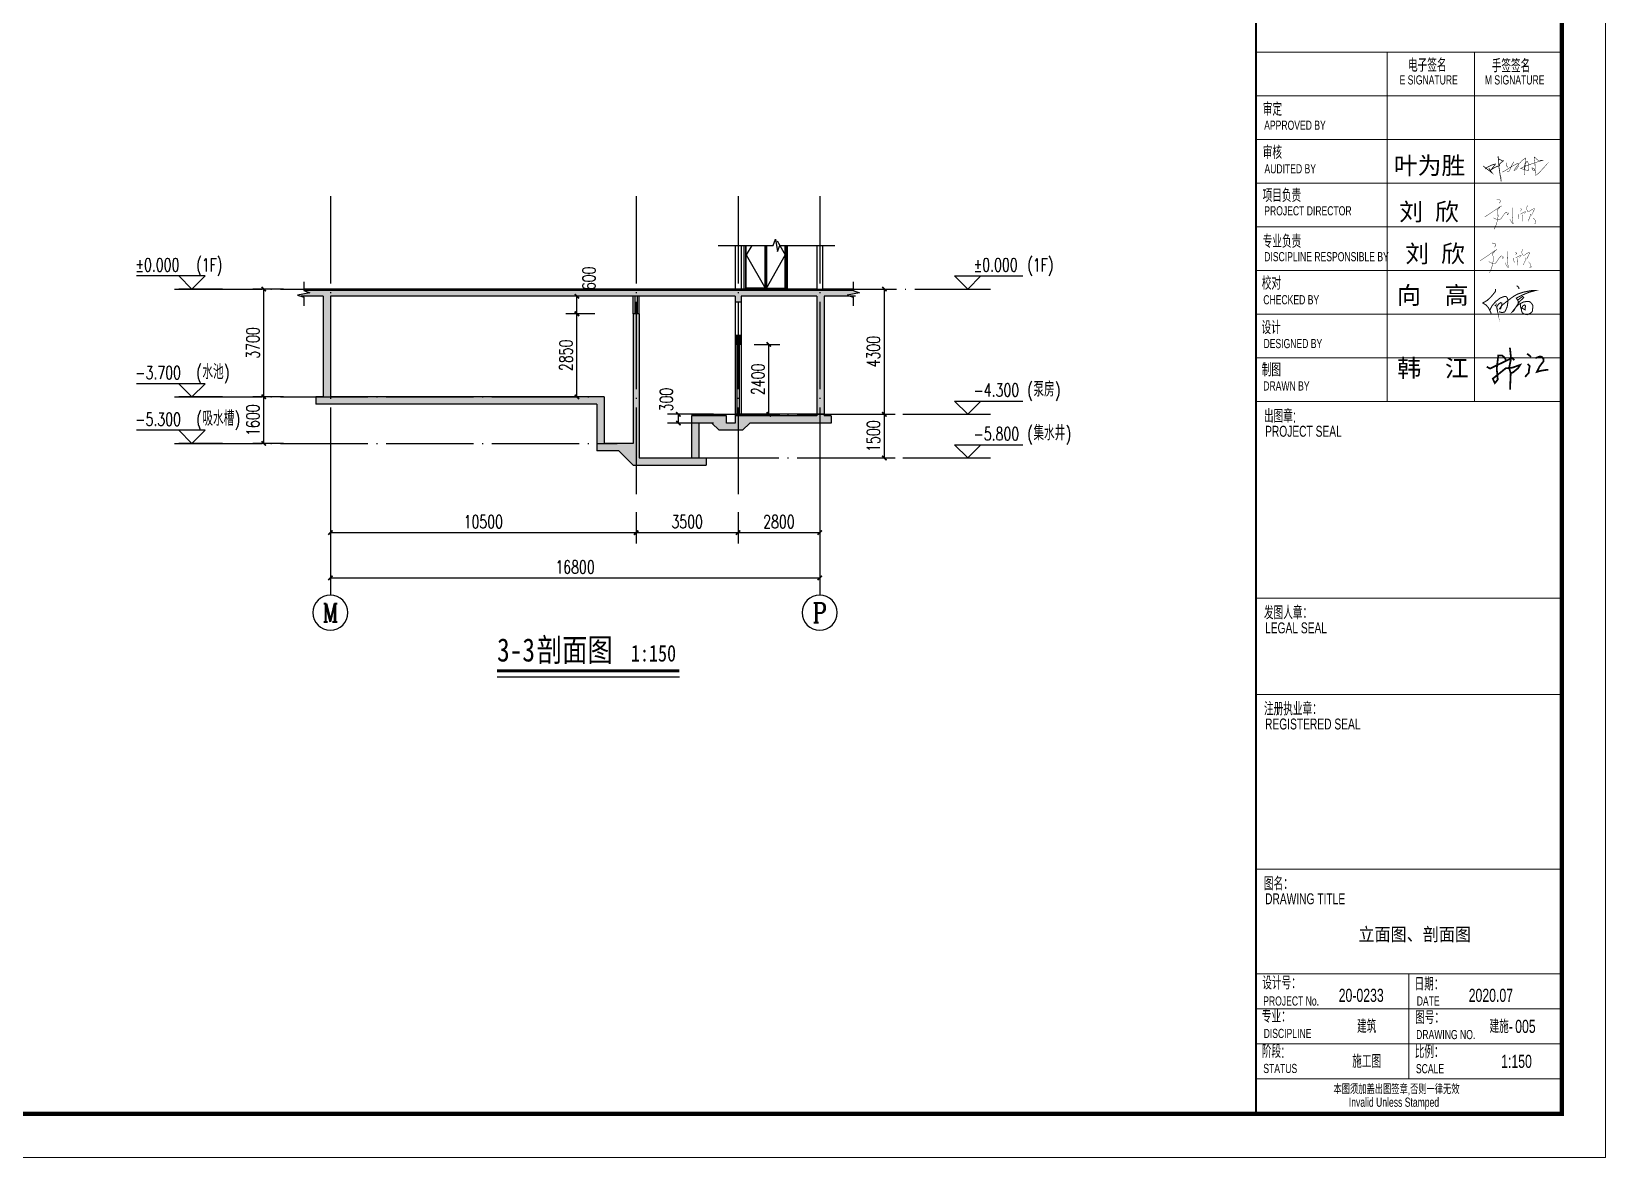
# Model space of a CAD drawing. Extents: x 409931 to 937299, y -508824 to 132289.
# Drawn here: x 562252 to 616297, y -508824 to -470168 of the extents above; entities that cross this region are included whole.
import ezdxf
from ezdxf.enums import TextEntityAlignment as Align

# ---------------------------------------------------------------- set-up
doc = ezdxf.new("R2010")
doc.units = 0
doc.header["$LTSCALE"] = 1500
doc.header["$MEASUREMENT"] = 0
doc.linetypes.add('DOTE', pattern=[2.42, 2, -0.2, 0.02, -0.2])
doc.layers.get('Defpoints').update_dxf_attribs({"color": 252})
for name, color, linetype in [('00-tk', 151, 'Continuous'), ('A-Hatch2(建筑填充2立面)', 9, 'Continuous'), ('A-L-wall(建筑立面)', 2, 'Continuous'), ('AXIS', 3, 'Continuous'), ('AXIS_TEXT', 7, 'Continuous'), ('DIM_ELEV', 3, 'Continuous'), ('DIM_SYMB', 3, 'Continuous'), ('DOTE', 1, 'Continuous'), ('iicon', 7, 'Continuous'), ('looking', 64, 'Continuous'), ('PUB_DIM', 3, 'Continuous'), ('PUB_TEXT', 7, 'Continuous'), ('WINDOW', 4, 'Continuous'), ('签名', 1, 'Continuous')]:
    doc.layers.add(name, color=color, linetype=linetype)
doc.layers.add('TK', color=151, linetype='Continuous', lineweight=13)
doc.layers.add('功能名称', color=255, linetype='Continuous', lineweight=0)
doc.styles.add('_TCH_AXIS', font='COMPLEX', dxfattribs={"bigfont": 'GBCBIG'})
doc.styles.add('_TCH_DIM', font='SIMPLEX', dxfattribs={"bigfont": 'GBCBIG'})
doc.styles.add('_TCH_DIM_T3', font='SIMPLEX', dxfattribs={"width": 0.705882, "bigfont": 'GBCBIG'})
doc.styles.add('COMPLEX', font='COMPLEX')
doc.styles.add('DS6HT', font='simhei.ttf', dxfattribs={"width": 0.8})
doc.styles.add('T&D', font='haiwenrs.shx', dxfattribs={"width": 0.7, "bigfont": 'hztxt.shx'})
doc.styles.add('TITLE', font='simhei.ttf', dxfattribs={"width": 0.8})
doc.styles.add('仿宋体', font='', dxfattribs={"width": 0.8})
doc.styles.get('仿宋体').set_extended_font_data('SimSun')
doc.dimstyles.new('_TCH_ARCH&&150', dxfattribs={"dimtxt": 446.25, "dimasz": 150, "dimexe": 375, "dimexo": 450, "dimgap": 150, "dimtad": 1, "dimdec": 0, "dimzin": 0, "dimdsep": 46, "dimtxsty": '_TCH_DIM_T3', "dimblk": 'ARCHTICK', "dimcen": 0.09, "dimclrt": 7, "dimazin": 2, "dimtfac": 1, "dimtdec": 0, "dimtix": 1, "dimtmove": 2, "dimatfit": 3, "dimfxl": 0, "dimtolj": 1, "dimtzin": 0, "dimarcsym": 0})

# ---------------------------------------------------------------- blocks, each defined once
blk = doc.blocks.new('TK-A0')
at = {"layer": 'TK'}
for p, q in [((1189, 0), (1189, 841)), ((1109, 831), (1109, 10)), ((1179, 10), (1179, 831)), ((1109, 253), (1179, 253)), ((1109, 253), (1179, 253)), ((1109, 253), (1179, 253)), ((1109, 253), (1179, 253)), ((1109, 253), (1179, 253)), ((1179, 253), (1109, 253)), ((1179, 253), (1109, 253)), ((1179, 253), (1109, 253)), ((1109, 253), (1179, 253)), ((1139, 173), (1139, 253)), ((1139, 253), (1139, 189)), ((1159, 173), (1159, 253)), ((1159, 189), (1159, 253)), ((1179, 243), (1109, 243)), ((1179, 233), (1109, 233)), ((1179, 233), (1109, 233)), ((1179, 223), (1109, 223)), ((1179, 223), (1109, 223)), ((1179, 213), (1109, 213)), ((1179, 213), (1109, 213)), ((1179, 203), (1109, 203)), ((1179, 203), (1109, 203)), ((1179, 193), (1109, 193)), ((1179, 193), (1109, 193)), ((1179, 183), (1109, 183)), ((1179, 183), (1109, 183)), ((1109, 173), (1179, 173)), ((1109, 173), (1179, 173)), ((1179, 173), (1109, 173)), ((1179, 173), (1109, 173)), ((1109, 128), (1179, 128)), ((1179, 106), (1109, 106)), ((1179, 42), (1109, 42)), ((1144, 42), (1144, 18)), ((1179, 34), (1109, 34)), ((1179, 26), (1109, 26)), ((1179, 18), (1109, 18)), ((25, 10), (1179, 10)), ((1179, 10), (1109, 10)), ((0, 0), (1189, 0))]:
    blk.add_line(p, q, dxfattribs=at)
at = {"layer": 'TK', "const_width": 1}
blk.add_lwpolyline([(25, 831), (1179, 831), (1179, 10), (25, 10)], close=True, dxfattribs=at)
at = {"layer": 'TK', "const_width": 0.5}
blk.add_lwpolyline([(1109, 10), (1109, 831)], dxfattribs=at)
at = {"layer": 'TK'}
blk.add_lwpolyline([(1109, 66), (1179, 66), (1179, 42), (1109, 42)], close=True, dxfattribs=at)
at = {"layer": 'TK', "style": 'T&D', "width": 0.7}
for s, height, p in [('电子签名', 3, (1143.79, 248.48)), ('手签签名', 3, (1162.95, 248.35)), ('E SIGNATURE', 2.1, (1141.86, 245.58)), ('M SIGNATURE', 2.1, (1161.37, 245.58)), ('审定', 3, (1110.55, 238.42)), ('APPROVED BY', 2.1, (1110.87, 235.2)), ('审核', 3, (1110.54, 228.52)), ('AUDITED BY', 2.1, (1110.93, 225.24)), ('项目负责', 3, (1110.51, 218.67)), ('PROJECT DIRECTOR', 2.1, (1110.89, 215.62)), ('专业负责', 3, (1110.53, 208.18)), ('DISCIPLINE RESPONSIBLE BY', 2.1, (1110.88, 205.12)), ('校对', 3, (1110.33, 198.59)), ('CHECKED BY', 2.1, (1110.67, 195.26)), ('设计', 3, (1110.26, 188.44)), ('DESIGNED BY', 2.1, (1110.72, 185.24)), ('制图', 3, (1110.3, 178.78)), ('DRAWN BY', 2.1, (1110.66, 175.53)), ('出图章:', 3, (1110.82, 168.19)), ('PROJECT SEAL', 2.5, (1111.07, 164.96)), ('发图人章：', 3, (1110.82, 123.19)), ('LEGAL SEAL', 2.5, (1111.07, 119.96)), ('注册执业章：', 3, (1110.82, 101.19)), ('REGISTERED SEAL', 2.5, (1111.07, 97.96)), ('图名：', 3, (1110.82, 61.18)), ('DRAWING TITLE', 2.5, (1111.07, 57.96)), ('设计号：', 3, (1110.43, 38.45)), ('日期：', 3, (1145.29, 38.21)), ('PROJECT No.', 2.1, (1110.65, 34.77)), ('DATE', 2.1, (1145.79, 34.78)), ('专业：', 3, (1110.33, 30.82)), ('图号：', 3, (1145.43, 30.55)), ('DISCIPLINE', 2.1, (1110.75, 27.35)), ('DRAWING NO.', 2.1, (1145.65, 27.09)), ('阶段:', 3, (1110.33, 22.8)), ('比例：', 3, (1145.32, 22.72)), ('STATUS', 2.1, (1110.67, 19.33)), ('SCALE', 2.1, (1145.6, 19.28))]:
    blk.add_text(s, height=height, dxfattribs=at).set_placement(p)
for s, height, p in [('本图须加盖出图签章,否则一律无效', 2, (1141.16, 15.64)), ('Invalid Unless Stamped', 2.1, (1140.58, 12.4))]:
    blk.add_text(s, height=height, dxfattribs=at).set_placement(p, align=Align.MIDDLE)
blk = doc.blocks.new('_AXISO')
blk.add_circle((0, 0), 0.5)
at = {"layer": 'AXIS_TEXT', "style": 'COMPLEX', "width": 1.041667}
blk.add_attdef('A', text='', height=0.56, dxfattribs=at).set_placement((-0.25, -0.28), (0.25, -0.28), align=Align.FIT)
blk = doc.blocks.new('A$C7C122B11')
at = {"layer": 'iicon', "color": 13, "const_width": 7.58}
for points in [[(0, 251), (101, 316)], [(101, 316), (199, 383)], [(199, 383), (301, 455)], [(244, 611), (279, 605)], [(322, 465), (255, 393)], [(255, 393), (267, 338)], [(267, 338), (270, 260)], [(279, 605), (315, 591)], [(321, 572), (298, 526)], [(301, 455), (344, 476)], [(315, 591), (321, 572)], [(382, 295), (411, 328)], [(411, 328), (434, 349)], [(434, 349), (448, 349)], [(448, 349), (455, 315)], [(455, 315), (462, 292)], [(462, 292), (485, 335)], [(554, 440), (553, 381)], [(553, 381), (555, 298)], [(718, 416), (741, 413)], [(745, 400), (719, 368)], [(726, 309), (755, 327)], [(741, 413), (745, 400)], [(755, 327), (790, 346)], [(790, 346), (817, 357)], [(826, 342), (799, 315)], [(817, 357), (835, 356)], [(835, 356), (826, 342)], [(858, 469), (850, 439)], [(850, 439), (850, 403)], [(850, 403), (863, 373)], [(872, 485), (858, 469)], [(863, 373), (876, 363)], [(876, 363), (897, 363)], [(897, 363), (924, 382)], [(924, 382), (974, 414)], [(971, 334), (951, 294)], [(991, 378), (971, 334)], [(974, 414), (997, 421)], [(1010, 411), (991, 378)], [(997, 421), (1010, 411)], [(180, 234), (214, 214)], [(220, 61), (189, 0)], [(214, 214), (249, 201)], [(254, 164), (220, 61)], [(249, 201), (284, 195)], [(270, 260), (254, 164)], [(284, 195), (312, 200)], [(312, 200), (331, 220)], [(331, 220), (382, 295)], [(535, 158), (509, 209)], [(575, 108), (535, 158)], [(555, 298), (561, 212)], [(561, 212), (572, 134)], [(572, 134), (575, 108)], [(674, 309), (686, 266)], [(686, 266), (692, 224)], [(692, 224), (692, 211)], [(756, 296), (765, 257)], [(762, 218), (762, 180)], [(762, 180), (763, 160)], [(765, 257), (762, 218)], [(892, 201), (876, 164)], [(909, 233), (892, 201)], [(921, 283), (909, 233)], [(923, 311), (921, 283)], [(951, 294), (937, 279)], [(980, 231), (1007, 207)], [(1033, 121), (1002, 119)], [(1007, 207), (1028, 171)], [(1028, 171), (1033, 146)], [(1033, 146), (1033, 121)]]:
    blk.add_lwpolyline(points, dxfattribs=at)
blk = doc.blocks.new('A$C2CD672AE')
at = {"layer": '签名', "const_width": 40}
for points in [[(10, 523), (86, 480), (394, 629), (590, 723), (643, 672)], [(462, 656), (414, 738), (355, 782), (274, 780), (253, 600), (239, 476), (251, 353), (262, 228), (197, 148), (148, 248), (316, 383), (446, 488), (600, 502), (775, 564), (727, 488), (613, 394), (559, 372)], [(540, 958), (551, 861), (567, 712), (523, 495), (559, 372), (543, 1)], [(935, 820), (1023, 749)], [(1126, 719), (1223, 757), (1271, 749), (1305, 711), (1309, 646), (1217, 526), (1158, 404), (1244, 429), (1358, 448), (1418, 455)], [(945, 587), (994, 537), (977, 455), (975, 388), (887, 289)]]:
    blk.add_lwpolyline(points, dxfattribs=at)
blk = doc.blocks.new('A$C3CB17D36')
at = {"const_width": 19.8}
for points in [[(80, 483), (82, 436), (-4, 331), (-78, 262), (-162, 214), (-96, 172), (-54, 122), (-14, 43), (0, 0)], [(-29, 73), (10, 153), (71, 228), (167, 307), (248, 338), (278, 337), (299, 321), (315, 280), (314, 213), (304, 143), (282, 94), (256, 43), (211, 30), (146, 45)], [(65, 180), (93, 156), (111, 112), (117, 72), (102, 134), (135, 190), (181, 222), (201, 209), (198, 167), (178, 105), (157, 102), (195, 158), (241, 200), (315, 257), (385, 312), (440, 349), (503, 383), (609, 420), (706, 439), (791, 454), (852, 454), (716, 416), (599, 368), (536, 337), (477, 307), (499, 274), (517, 240), (510, 196), (467, 131), (427, 62), (399, 43), (467, 131), (526, 187), (613, 233), (672, 242), (729, 240), (769, 207), (791, 169), (791, 122), (782, 49), (744, 16), (692, -10), (629, 1), (595, 23), (580, 54), (573, 98), (582, 119), (601, 157), (635, 177), (651, 159), (649, 129), (648, 81), (582, 119)], [(484, 543), (520, 516), (530, 479)], [(511, 204), (545, 247), (597, 293), (620, 321), (595, 337), (562, 312), (534, 290), (503, 269)], [(573, 98), (558, 138), (557, 178), (546, 198)]]:
    blk.add_lwpolyline(points, dxfattribs=at)
blk = doc.blocks.new('5635634563456')
at = {"layer": 'AXIS', "color": 1, "ltscale": 1000}
for points, const_width in [([(456321, 227084), (456323, 227003), (456340, 226889), (456350, 226736), (456364, 226551), (456389, 226377), (456412, 226211), (456434, 226115), (456454, 225981), (456460, 225938)], 35), ([(456541, 226856), (456497, 226883), (456453, 226906), (456404, 226930), (456347, 226954), (456330, 226974)], 35), ([(456511, 226356), (456598, 226399), (456645, 226426), (456716, 226466), (456769, 226502), (456843, 226554), (456901, 226589), (456972, 226633), (457083, 226688), (457147, 226724), (457210, 226744), (457243, 226739), (457255, 226715), (457256, 226661), (457241, 226611), (457206, 226554), (457187, 226524), (457156, 226496), (457121, 226466), (457079, 226440), (457051, 226436), (457075, 226474), (457120, 226543), (457168, 226614), (457233, 226692), (457285, 226754), (457338, 226800), (457415, 226883), (457487, 226940), (457542, 226981), (457583, 227002), (457585, 226954), (457566, 226823), (457537, 226676), (457515, 226502), (457509, 226326), (457520, 226216)], 20), ([(455638, 226631), (456046, 226314), (455898, 226528)], 35), ([(455726, 226495), (455793, 226559), (455885, 226610), (455980, 226658), (456074, 226692), (456140, 226711), (456191, 226721), (456171, 226679), (456122, 226626), (456066, 226550), (456000, 226461), (455930, 226407)], 35), ([(456000, 226461), (456120, 226541), (456209, 226584), (456284, 226619), (456362, 226642), (456383, 226667), (456372, 226711), (456436, 226771), (456484, 226814), (456541, 226856), (456584, 226882)], 35), ([(456723, 226780), (456707, 226722), (456709, 226662), (456720, 226612), (456740, 226593), (456760, 226586), (456774, 226591)], 20), ([(456474, 226132), (456468, 226098), (456460, 225938)], 10)]:
    blk.add_lwpolyline(points, dxfattribs=dict(at, const_width=const_width))
for points in [[(457512, 226414, 20, 20, 0), (457568, 226678, 20, 20, 0), (457591, 226783, 20, 20, 0), (457627, 226841, 20, 20, 0), (457636, 226855, 20, 20, 0), (457670, 226830, 20, 20, 0), (457684, 226788, 20, 20, 0), (457721, 226669, 20, 20, 0), (457721, 226593, 20, 20, 0), (457722, 226502, 20, 20, 0), (457712, 226436, 20, 20, 0), (457675, 226435, 20, 20, 0), (457629, 226445, 20, 20, 0), (457579, 226451, 20, 20, 0), (457468, 226480, 20, 20, 0), (457412, 226504, 20, 20, 0), (457345, 226518, 20, 20, 0), (457423, 226562, 20, 20, 0), (457642, 226660, 20, 20, 0), (457903, 226748, 20, 20, 0), (458182, 226843, 20, 20, 0), (458298, 226875, 20, 20, 0), (458384, 226894, 20, 20, 0), (458349, 226902, 20, 20, 0), (458320, 226902, 20, 20, 0), (458244, 226891, 20, 20, 0), (458219, 226887, 20, 20, 0), (458166, 226893, 20, 20, 0), (458108, 226921, 20, 20, 0), (458072, 226957, 20, 20, 0), (458038, 226986, 20, 20, 0), (458000, 227029, 20, 20, 0), (457974, 227049, 20, 20, 0), (457985, 226931, 20, 20, 0), (458001, 226820, 20, 20, 0), (458013, 226590, 20, 20, 0), (458016, 226523, 20, 20, 0), (457984, 226423, 20, 20, 0), (457948, 226430, 20, 20, 0), (457915, 226448, 20, 20, 0), (457886, 226495, 20, 20, 0), (457875, 226514, 20, 20, 0), (457865, 226548, 20, 20, 0), (457913, 226535, 20, 20, 0), (457962, 226508, 20, 20, 0), (457985, 226486, 20, 20, 0), (458023, 226448, 20, 20, 0), (458044, 226386, 20, 20, 0), (458039, 226328, 20, 20, 0), (458028, 226266, 20, 20, 0), (458031, 226227, 20, 20, 0), (458032, 226211, 20, 20, 0), (458087, 226240, 20, 20, 0), (458166, 226298, 20, 20, 0), (458306, 226445, 20, 20, 0), (458437, 226588, 20, 20, 0), (458487, 226643, 20, 0, 0), (458657, 226831, 0, 0, 0)], [(457041, 226828, 20, 20, 0), (456957, 226700, 20, 20, 0), (456928, 226631, 20, 20, 0), (456875, 226503, 20, 20, 0), (456834, 226423, 20, 20, 0), (456812, 226396, 20, 20, 0), (456724, 226364, 20, 0, 0)]]:
    blk.add_lwpolyline(points, format="xyseb", dxfattribs=at)
blk = doc.blocks.new('签名')
at = {"xscale": 1.132661029987503, "yscale": 1.132661029972951, "zscale": 1.132661029967055}
for p in [(-1750, 4064), (-1860, 3062)]:
    blk.add_blockref('A$C7C122B11', p, dxfattribs=at)
at = {"layer": '00-tk', "xscale": 1.200000000011642, "yscale": 1.19999999999709, "zscale": 1.2}
blk.add_blockref('A$C3CB17D36', (-1599, 2124), dxfattribs=at)
at = {"layer": 'AXIS', "xscale": 0.5, "yscale": 0.5, "zscale": 0.5}
blk.add_blockref('5635634563456', (-229602, -107802), dxfattribs=at)
at = {"layer": '签名'}
blk.add_blockref('A$C2CD672AE', (-1713, 399), dxfattribs=at)
at = {"layer": '功能名称', "color": 7, "style": 'DS6HT'}
for s, p in [('叶为胜', (-3830, 5326)), ('刘 欣', (-3706, 4269)), ('刘 欣', (-3567, 3309)), ('向  高', (-3757, 2357)), ('韩  江', (-3750, 689))]:
    blk.add_text(s, height=400, dxfattribs=at).set_placement(p)
blk = doc.blocks.new('_ArchTick')
at = {"color": 0, "linetype": 'ByBlock', "const_width": 0.4}
blk.add_lwpolyline([(-0.5, -0.5), (0.5, 0.5)], dxfattribs=at)
blk = doc.blocks.new('*D388')
at = {"layer": 'Defpoints', "color": 0}
for p in [(584463, -483309), (586115, -483309), (586115, -483609)]:
    blk.add_point(p, dxfattribs=at)
at = {"layer": 'PUB_DIM', "color": 0, "lineweight": -2}
for p, q in [((585665, -483309), (584088, -483309)), ((585665, -483609), (584088, -483609)), ((584463, -483609), (584463, -483309))]:
    blk.add_line(p, q, dxfattribs=at)
at = {"layer": 'PUB_DIM', "color": 0, "lineweight": -2, "xscale": 150, "yscale": 150, "zscale": 150}
for p, rotation in [((584463, -483309), 90), ((584463, -483609), 270)]:
    blk.add_blockref('_ArchTick', p, dxfattribs=dict(at, rotation=rotation))
at = {"layer": 'PUB_DIM', "color": 7, "insert": (584050, -482804), "char_height": 446.2, "attachment_point": 5, "rotation": 90, "style": '_TCH_DIM_T3'}
blk.add_mtext('\\A1;300', dxfattribs=at)
blk = doc.blocks.new('*D389')
at = {"layer": 'Defpoints', "color": 0}
for p in [(580979, -479859), (582049, -479859), (582049, -482709)]:
    blk.add_point(p, dxfattribs=at)
at = {"layer": 'PUB_DIM', "color": 0, "lineweight": -2}
for p, q in [((581599, -479859), (580604, -479859)), ((580979, -482709), (580979, -479859)), ((581599, -482709), (580604, -482709))]:
    blk.add_line(p, q, dxfattribs=at)
at = {"layer": 'PUB_DIM', "color": 0, "lineweight": -2, "xscale": 150, "yscale": 150, "zscale": 150}
for p, rotation in [((580979, -479859), 90), ((580979, -482709), 270)]:
    blk.add_blockref('_ArchTick', p, dxfattribs=dict(at, rotation=rotation))
at = {"layer": 'PUB_DIM', "color": 7, "insert": (580605, -481284), "char_height": 446.2, "attachment_point": 5, "rotation": 90, "style": '_TCH_DIM_T3'}
blk.add_mtext('\\A1;2850', dxfattribs=at)
blk = doc.blocks.new('*D390')
at = {"layer": 'Defpoints', "color": 0}
for p in [(580979, -479259), (582049, -479259), (582049, -479859)]:
    blk.add_point(p, dxfattribs=at)
at = {"layer": 'PUB_DIM', "color": 0, "lineweight": -2}
for p, q in [((581599, -479259), (580604, -479259)), ((580979, -479859), (580979, -479259)), ((581599, -479859), (580604, -479859))]:
    blk.add_line(p, q, dxfattribs=at)
at = {"layer": 'PUB_DIM', "color": 0, "lineweight": -2, "xscale": 150, "yscale": 150, "zscale": 150}
for p, rotation in [((580979, -479259), 90), ((580979, -479859), 270)]:
    blk.add_blockref('_ArchTick', p, dxfattribs=dict(at, rotation=rotation))
at = {"layer": 'PUB_DIM', "color": 7, "insert": (581391, -478643), "char_height": 446.2, "attachment_point": 5, "rotation": 90, "style": '_TCH_DIM_T3'}
blk.add_mtext('\\A1;600', dxfattribs=at)
blk = doc.blocks.new('*D391')
at = {"layer": 'Defpoints', "color": 0}
for p in [(586615, -480909), (587568, -480909), (586615, -483309)]:
    blk.add_point(p, dxfattribs=at)
at = {"layer": 'PUB_DIM', "color": 0, "lineweight": -2}
for p, q in [((587065, -480909), (587943, -480909)), ((587568, -483309), (587568, -480909)), ((587065, -483309), (587943, -483309))]:
    blk.add_line(p, q, dxfattribs=at)
at = {"layer": 'PUB_DIM', "color": 0, "lineweight": -2, "xscale": 150, "yscale": 150, "zscale": 150}
for p, rotation in [((587568, -480909), 90), ((587568, -483309), 270)]:
    blk.add_blockref('_ArchTick', p, dxfattribs=dict(at, rotation=rotation))
at = {"layer": 'PUB_DIM', "color": 7, "insert": (587195, -482109), "char_height": 446.2, "attachment_point": 5, "rotation": 90, "style": '_TCH_DIM_T3'}
blk.add_mtext('\\A1;2400', dxfattribs=at)
blk = doc.blocks.new('*D392')
at = {"layer": 'Defpoints', "color": 0}
for p in [(570226, -482709), (571355, -482709), (571355, -484309)]:
    blk.add_point(p, dxfattribs=at)
at = {"layer": 'PUB_DIM', "color": 0, "lineweight": -2}
for p, q in [((570905, -482709), (569851, -482709)), ((570226, -484309), (570226, -482709)), ((570905, -484309), (569851, -484309))]:
    blk.add_line(p, q, dxfattribs=at)
at = {"layer": 'PUB_DIM', "color": 0, "lineweight": -2, "xscale": 150, "yscale": 150, "zscale": 150}
for p, rotation in [((570226, -482709), 90), ((570226, -484309), 270)]:
    blk.add_blockref('_ArchTick', p, dxfattribs=dict(at, rotation=rotation))
at = {"layer": 'PUB_DIM', "color": 7, "insert": (569853, -483509), "char_height": 446.2, "attachment_point": 5, "rotation": 90, "style": '_TCH_DIM_T3'}
blk.add_mtext('\\A1;1600', dxfattribs=at)
blk = doc.blocks.new('*D393')
at = {"layer": 'Defpoints', "color": 0}
for p in [(570226, -479009), (571355, -479009), (571355, -482709)]:
    blk.add_point(p, dxfattribs=at)
at = {"layer": 'PUB_DIM', "color": 0, "lineweight": -2}
for p, q in [((570905, -479009), (569851, -479009)), ((570226, -482709), (570226, -479009)), ((570905, -482709), (569851, -482709))]:
    blk.add_line(p, q, dxfattribs=at)
at = {"layer": 'PUB_DIM', "color": 0, "lineweight": -2, "xscale": 150, "yscale": 150, "zscale": 150}
for p, rotation in [((570226, -479009), 90), ((570226, -482709), 270)]:
    blk.add_blockref('_ArchTick', p, dxfattribs=dict(at, rotation=rotation))
at = {"layer": 'PUB_DIM', "color": 7, "insert": (569853, -480859), "char_height": 446.2, "attachment_point": 5, "rotation": 90, "style": '_TCH_DIM_T3'}
blk.add_mtext('\\A1;3700', dxfattribs=at)
blk = doc.blocks.new('*D394')
at = {"layer": 'Defpoints', "color": 0}
for p in [(590256, -483309), (591535, -483309), (590256, -484809)]:
    blk.add_point(p, dxfattribs=at)
at = {"layer": 'PUB_DIM', "color": 0, "lineweight": -2}
for p, q in [((590706, -483309), (591910, -483309)), ((591535, -484809), (591535, -483309)), ((590706, -484809), (591910, -484809))]:
    blk.add_line(p, q, dxfattribs=at)
at = {"layer": 'PUB_DIM', "color": 0, "lineweight": -2, "xscale": 150, "yscale": 150, "zscale": 150}
for p, rotation in [((591535, -483309), 90), ((591535, -484809), 270)]:
    blk.add_blockref('_ArchTick', p, dxfattribs=dict(at, rotation=rotation))
at = {"layer": 'PUB_DIM', "color": 7, "insert": (591162, -484059), "char_height": 446.2, "attachment_point": 5, "rotation": 90, "style": '_TCH_DIM_T3'}
blk.add_mtext('\\A1;1500', dxfattribs=at)
blk = doc.blocks.new('*D395')
at = {"layer": 'Defpoints', "color": 0}
for p in [(590256, -479009), (591535, -479009), (590256, -483309)]:
    blk.add_point(p, dxfattribs=at)
at = {"layer": 'PUB_DIM', "color": 0, "lineweight": -2}
for p, q in [((590706, -479009), (591910, -479009)), ((591535, -483309), (591535, -479009)), ((590706, -483309), (591910, -483309))]:
    blk.add_line(p, q, dxfattribs=at)
at = {"layer": 'PUB_DIM', "color": 0, "lineweight": -2, "xscale": 150, "yscale": 150, "zscale": 150}
for p, rotation in [((591535, -479009), 90), ((591535, -483309), 270)]:
    blk.add_blockref('_ArchTick', p, dxfattribs=dict(at, rotation=rotation))
at = {"layer": 'PUB_DIM', "color": 7, "insert": (591162, -481159), "char_height": 446.2, "attachment_point": 5, "rotation": 90, "style": '_TCH_DIM_T3'}
blk.add_mtext('\\A1;4300', dxfattribs=at)
blk = doc.blocks.new('*D648')
at = {"layer": 'Defpoints', "color": 0}
for p in [(572515, -486197), (589315, -486197), (589315, -488928)]:
    blk.add_point(p, dxfattribs=at)
at = {"layer": 'PUB_DIM', "color": 0, "lineweight": -2}
for p, q in [((572515, -486647), (572515, -489303)), ((589315, -486647), (589315, -489303)), ((572515, -488928), (589315, -488928))]:
    blk.add_line(p, q, dxfattribs=at)
at = {"layer": 'PUB_DIM', "color": 0, "lineweight": -2, "xscale": 150, "yscale": 150, "zscale": 150, "rotation": 180}
blk.add_blockref('_ArchTick', (572515, -488928), dxfattribs=at)
at = {"layer": 'PUB_DIM', "color": 0, "lineweight": -2, "xscale": 150, "yscale": 150, "zscale": 150}
blk.add_blockref('_ArchTick', (589315, -488928), dxfattribs=at)
at = {"layer": 'PUB_DIM', "color": 7, "insert": (580915, -488554), "char_height": 446.2, "attachment_point": 5, "style": '_TCH_DIM_T3'}
blk.add_mtext('\\A1;16800', dxfattribs=at)
blk = doc.blocks.new('*D649')
at = {"layer": 'Defpoints', "color": 0}
for p in [(572515, -486221), (583015, -486221), (583015, -487371)]:
    blk.add_point(p, dxfattribs=at)
at = {"layer": 'PUB_DIM', "color": 0, "lineweight": -2}
for p, q in [((572515, -486671), (572515, -487746)), ((583015, -486671), (583015, -487746)), ((572515, -487371), (583015, -487371))]:
    blk.add_line(p, q, dxfattribs=at)
at = {"layer": 'PUB_DIM', "color": 0, "lineweight": -2, "xscale": 150, "yscale": 150, "zscale": 150, "rotation": 180}
blk.add_blockref('_ArchTick', (572515, -487371), dxfattribs=at)
at = {"layer": 'PUB_DIM', "color": 0, "lineweight": -2, "xscale": 150, "yscale": 150, "zscale": 150}
blk.add_blockref('_ArchTick', (583015, -487371), dxfattribs=at)
at = {"layer": 'PUB_DIM', "color": 7, "insert": (577765, -486998), "char_height": 446.2, "attachment_point": 5, "style": '_TCH_DIM_T3'}
blk.add_mtext('\\A1;10500', dxfattribs=at)
blk = doc.blocks.new('*D650')
at = {"layer": 'Defpoints', "color": 0}
for p in [(583015, -486221), (586515, -486221), (586515, -487371)]:
    blk.add_point(p, dxfattribs=at)
at = {"layer": 'PUB_DIM', "color": 0, "lineweight": -2}
for p, q in [((583015, -486671), (583015, -487746)), ((586515, -486671), (586515, -487746)), ((583015, -487371), (586515, -487371))]:
    blk.add_line(p, q, dxfattribs=at)
at = {"layer": 'PUB_DIM', "color": 0, "lineweight": -2, "xscale": 150, "yscale": 150, "zscale": 150, "rotation": 180}
blk.add_blockref('_ArchTick', (583015, -487371), dxfattribs=at)
at = {"layer": 'PUB_DIM', "color": 0, "lineweight": -2, "xscale": 150, "yscale": 150, "zscale": 150}
blk.add_blockref('_ArchTick', (586515, -487371), dxfattribs=at)
at = {"layer": 'PUB_DIM', "color": 7, "insert": (584765, -486998), "char_height": 446.2, "attachment_point": 5, "style": '_TCH_DIM_T3'}
blk.add_mtext('\\A1;3500', dxfattribs=at)
blk = doc.blocks.new('*D651')
at = {"layer": 'Defpoints', "color": 0}
for p in [(586515, -486221), (589315, -486221), (589315, -487371)]:
    blk.add_point(p, dxfattribs=at)
at = {"layer": 'PUB_DIM', "color": 0, "lineweight": -2}
for p, q in [((586515, -486671), (586515, -487746)), ((589315, -486671), (589315, -487746)), ((586515, -487371), (589315, -487371))]:
    blk.add_line(p, q, dxfattribs=at)
at = {"layer": 'PUB_DIM', "color": 0, "lineweight": -2, "xscale": 150, "yscale": 150, "zscale": 150, "rotation": 180}
blk.add_blockref('_ArchTick', (586515, -487371), dxfattribs=at)
at = {"layer": 'PUB_DIM', "color": 0, "lineweight": -2, "xscale": 150, "yscale": 150, "zscale": 150}
blk.add_blockref('_ArchTick', (589315, -487371), dxfattribs=at)
at = {"layer": 'PUB_DIM', "color": 7, "insert": (587915, -486998), "char_height": 446.2, "attachment_point": 5, "style": '_TCH_DIM_T3'}
blk.add_mtext('\\A1;2800', dxfattribs=at)

msp = doc.modelspace()

# ---------------------------------------------------------------- hatches: boundary and pattern name
at = {"layer": 'A-L-wall(建筑立面)'}
h = msp.add_hatch(color=256, dxfattribs=at)
h.paths.add_polyline_path([(572264.5, -479259.3), (572264.5, -482709.3), (572514.5, -482709.3), (572514.5, -479259.3), (572514.5, -479059.3), (571597.4, -479059.3), (571597.4, -479063.7), (571807.4, -479140.1), (571387.4, -479214.1), (571514.8, -479259.3)])
h.paths.add_polyline_path([(572514.5, -482959.3), (572514.5, -482709.3), (572014.5, -482709.3), (572014.5, -482959.3)])
h = msp.add_hatch(color=256, dxfattribs=at)
h.paths.add_polyline_path([(583014.5, -479259.3), (583014.5, -479059.3), (572514.5, -479059.3), (572514.5, -479259.3)])
h.paths.add_polyline_path([(586414.5, -479259.3), (586414.5, -479459.3), (586514.5, -479459.3), (586514.5, -479059.3), (583014.5, -479059.3), (583014.5, -479259.3), (583114.5, -479259.3)])
h.paths.add_polyline_path([(589214.5, -479259.3), (589214.5, -483309.3), (589314.5, -483309.3), (589314.5, -479059.3), (586514.5, -479059.3), (586514.5, -479459.3), (586614.5, -479459.3), (586614.5, -479259.3)])
h.paths.add_polyline_path([(590383.7, -479259.3), (590256.4, -479214.1), (590676.4, -479140.1), (590454.5, -479059.3), (589314.5, -479059.3), (589314.5, -483309.3), (589464.5, -483309.3), (589464.5, -479259.3)])
h = msp.add_hatch(color=256, dxfattribs=at)
h.paths.add_polyline_path([(585414.5, -485059.3), (585414.5, -484809.3), (583114.5, -484809.3), (583114.5, -479859.3), (583014.5, -479859.3), (583014.5, -485059.3)])
h.paths.add_polyline_path([(582914.5, -485059.3), (583014.5, -485059.3), (583014.5, -479859.3), (582914.5, -479859.3), (582914.5, -484309.3), (581914.5, -484309.3), (581664.5, -484309.3), (581664.5, -484559.3), (582414.5, -484559.3)])
for points in [[(586614.5, -480909.3), (586414.5, -480909.3), (586414.5, -480609.3), (586614.5, -480609.3)], [(581664.5, -482959.3), (581664.5, -484309.3), (581914.5, -484309.3), (581914.5, -482709.3), (572514.5, -482709.3), (572514.5, -482959.3)]]:
    msp.add_hatch(color=256, dxfattribs=at).paths.add_polyline_path(points)
h = msp.add_hatch(color=256, dxfattribs=at)
h.paths.add_polyline_path([(589714.5, -483359.3), (589714.5, -483609.3), (589414.5, -483609.3), (589414.5, -483309.3), (589464.5, -483309.3), (589464.5, -483359.3)])
h.paths.add_polyline_path([(586914.5, -483609.3), (586664.5, -483859.3), (586514.5, -483859.3), (586514.5, -483359.3), (589214.5, -483359.3), (589214.5, -483309.3), (589414.5, -483309.3), (589414.5, -483609.3)])
h.paths.add_polyline_path([(585614.5, -483609.3), (585164.5, -483609.3), (585164.5, -484809.3), (584914.5, -484809.3), (584914.5, -483359.3), (586114.5, -483359.3), (586114.5, -483609.3), (586414.5, -483609.3), (586414.5, -483359.3), (586514.5, -483359.3), (586514.5, -483859.3), (585864.5, -483859.3)])

# ---------------------------------------------------------------- linework, layer by layer
at = {"layer": 'A-Hatch2(建筑填充2立面)'}
for p, q in [((589464.5, -483309.3), (586414.5, -483309.3)), ((586414.5, -483309.3), (586414.5, -483359.3))]:
    msp.add_line(p, q, dxfattribs=at)
at = {"layer": 'A-L-wall(建筑立面)'}
for p, q in [((586414.5, -477509.3), (586414.5, -479059.3)), ((586614.5, -477509.3), (586614.5, -479059.3)), ((589214.5, -477509.3), (589214.5, -479059.3)), ((589414.5, -477509.3), (589414.5, -479059.3)), ((572264.5, -479259.3), (571514.8, -479259.3)), ((590466.4, -479059.3), (571597.4, -479059.3)), ((572264.5, -479259.3), (572264.5, -482709.3)), ((583114.5, -479259.3), (572514.5, -479259.3)), ((572514.5, -479259.3), (572514.5, -482709.3)), ((586414.5, -479259.3), (583114.5, -479259.3)), ((586414.5, -479259.3), (586414.5, -480909.3)), ((589214.5, -479259.3), (586614.5, -479259.3)), ((586614.5, -479259.3), (586614.5, -480909.3)), ((589214.5, -479259.3), (589214.5, -483359.3)), ((590549, -479259.3), (589464.5, -479259.3)), ((589464.5, -479259.3), (589464.5, -483359.3)), ((583114.5, -479859.3), (582914.5, -479859.3)), ((582914.5, -479859.3), (582914.5, -484309.3)), ((583114.5, -479859.3), (583114.5, -484809.3)), ((586614.5, -479459.3), (586414.5, -479459.3)), ((586614.5, -480609.3), (586414.5, -480609.3)), ((586614.5, -480909.3), (586414.5, -480909.3)), ((572264.5, -482709.3), (572014.5, -482709.3)), ((572014.5, -482709.3), (572014.5, -482959.3)), ((581664.5, -482959.3), (572014.5, -482959.3)), ((581914.5, -482709.3), (572514.5, -482709.3)), ((581664.5, -482959.3), (581664.5, -484559.3)), ((581914.5, -482709.3), (581914.5, -484309.3)), ((586114.5, -483359.3), (584914.5, -483359.3)), ((584914.5, -483359.3), (584914.5, -484809.3)), ((585614.5, -483609.3), (585164.5, -483609.3)), ((585164.5, -483609.3), (585164.5, -484809.3)), ((585614.5, -483609.3), (585864.5, -483859.3)), ((586664.5, -483859.3), (586914.5, -483609.3)), ((589714.5, -483609.3), (586914.5, -483609.3)), ((589714.5, -483359.3), (589464.5, -483359.3)), ((589714.5, -483359.3), (589714.5, -483609.3)), ((586664.5, -483859.3), (585864.5, -483859.3)), ((582414.5, -484559.3), (581664.5, -484559.3)), ((582914.5, -484309.3), (581914.5, -484309.3)), ((582914.5, -485059.3), (582414.5, -484559.3)), ((582914.5, -485059.3), (585414.5, -485059.3)), ((583114.5, -484809.3), (585414.5, -484809.3)), ((585414.5, -484809.3), (585414.5, -485059.3))]:
    msp.add_line(p, q, dxfattribs=at)
msp.add_lwpolyline([(589214.5, -483359.3), (586414.5, -483359.3), (586414.5, -483609.3), (586114.5, -483609.3), (586114.5, -483359.3)], dxfattribs=at)
at = {"layer": 'AXIS'}
for p, q in [((572514.5, -485249), (572514.5, -489518.4)), ((589314.5, -485249), (589314.5, -489518.4))]:
    msp.add_line(p, q, dxfattribs=at)
at = {"layer": 'DIM_ELEV'}
for p, q in [((568210.4, -478559.3), (565862.9, -478559.3)), ((567760.4, -479009.3), (567310.4, -478559.3)), ((567760.4, -479009.3), (568210.4, -478559.3)), ((594398.2, -479009.3), (593948.2, -478559.3)), ((593948.2, -478559.3), (596295.7, -478559.3)), ((594398.2, -479009.3), (594848.2, -478559.3)), ((568810.4, -479009.3), (567310.4, -479009.3)), ((593348.2, -479009.3), (594848.2, -479009.3)), ((568210.4, -482259.3), (565862.9, -482259.3)), ((567760.4, -482709.3), (567310.4, -482259.3)), ((567760.4, -482709.3), (568210.4, -482259.3)), ((568810.4, -482709.3), (567310.4, -482709.3)), ((594396.5, -483309.3), (593946.5, -482859.3)), ((593946.5, -482859.3), (596294, -482859.3)), ((594396.5, -483309.3), (594846.5, -482859.3)), ((593346.5, -483309.3), (594846.5, -483309.3)), ((568210.4, -483859.3), (565862.9, -483859.3)), ((567760.4, -484309.3), (567310.4, -483859.3)), ((567760.4, -484309.3), (568210.4, -483859.3)), ((568810.4, -484309.3), (567310.4, -484309.3)), ((594396.5, -484809.3), (593946.5, -484359.3)), ((593946.5, -484359.3), (596294, -484359.3)), ((594396.5, -484809.3), (594846.5, -484359.3)), ((593346.5, -484809.3), (594846.5, -484809.3))]:
    msp.add_line(p, q, dxfattribs=at)
at = {"layer": 'DIM_SYMB'}
for points in [[(585823.8, -477509.3), (587718.7, -477509.3), (587795.1, -477299.3), (587869.2, -477719.3), (587943.7, -477509.3), (589838.6, -477509.3)], [(571597.4, -478764.4), (571597.4, -479063.7), (571807.4, -479140.1), (571387.4, -479214.1), (571597.4, -479288.7), (571597.4, -479587.9)], [(590466.4, -478764.4), (590466.4, -479063.7), (590676.4, -479140.1), (590256.4, -479214.1), (590466.4, -479288.7), (590466.4, -479587.9)], [(578238, -492327.4), (584498, -492327.4)]]:
    msp.add_lwpolyline(points, dxfattribs=at)
at = {"layer": 'DIM_SYMB', "const_width": 105}
msp.add_lwpolyline([(578238, -492117.4), (584498, -492117.4)], dxfattribs=at)
at = {"layer": 'DOTE', "color": 252, "linetype": 'DOTE'}
for p, q in [((572514.5, -475818.9), (572514.5, -485507.4)), ((583014.5, -475818.9), (583014.5, -486047.3)), ((586514.5, -475818.9), (586514.5, -486047.3)), ((589314.5, -475818.9), (589314.5, -486047.3)), ((567167.6, -479009.3), (595177.8, -479009.3)), ((567167.6, -482709.3), (581497.8, -482709.3)), ((584914.5, -483309.3), (595176.1, -483309.3)), ((567167.6, -484309.3), (582363.8, -484309.3)), ((584914.5, -484809.3), (595176.1, -484809.3))]:
    msp.add_line(p, q, dxfattribs=at)
at = {"layer": 'looking'}
for p, q in [((589214.5, -479009.3), (571597.4, -479009.3)), ((590466.4, -479009.3), (589414.5, -479009.3))]:
    msp.add_line(p, q, dxfattribs=at)
for points in [[(586979.8, -477509.3), (586794.5, -477834.3), (587464.5, -479009.3)], [(587859.8, -477352.6), (588134.5, -477834.3), (587464.5, -479009.3)]]:
    msp.add_lwpolyline(points, dxfattribs=at)
at = {"layer": 'WINDOW'}
for p, q in [((587464.5, -477509.3), (587464.5, -479009.3)), ((582914.5, -479859.3), (582914.5, -479259.3)), ((582974.5, -479859.3), (582974.5, -479259.3)), ((583054.5, -479859.3), (583054.5, -479259.3)), ((583114.5, -479859.3), (583114.5, -479259.3)), ((586414.5, -480909.3), (586414.5, -483309.3)), ((586474.5, -480909.3), (586474.5, -483309.3)), ((586554.5, -480909.3), (586554.5, -483309.3)), ((586614.5, -480909.3), (586614.5, -483309.3))]:
    msp.add_line(p, q, dxfattribs=at)
for points in [[(586714.5, -477509.3), (586714.5, -479009.3), (588214.5, -479009.3), (588214.5, -477509.3)], [(586764.5, -477509.3), (586764.5, -479009.3)], [(587434.5, -477509.3), (587434.5, -478979.3), (586794.5, -478979.3), (586794.5, -477509.3)], [(587494.5, -477509.3), (587494.5, -478979.3), (588134.5, -478979.3), (588134.5, -477509.3)], [(588164.5, -479009.3), (588164.5, -477509.3)]]:
    msp.add_lwpolyline(points, dxfattribs=at)

# ---------------------------------------------------------------- block references
at = {"layer": '00-tk', "xscale": 1.5, "yscale": 1.5, "zscale": 1.5}
msp.add_blockref('签名', (614773, -483058.3), dxfattribs=at)
at = {"layer": 'AXIS'}
ref = msp.add_blockref('_AXISO', (572514.5, -490118.4), dxfattribs=dict(at, xscale=-1200, yscale=1200, zscale=1200, rotation=90))
ref.add_attrib('A', 'M', dxfattribs={"layer": 'AXIS_TEXT', "height": 637.8, "style": '_TCH_AXIS', "width": 0.857143}).set_placement((572241.2, -490437.3), (572787.8, -490437.3), align=Align.FIT)
ref = msp.add_blockref('_AXISO', (589314.5, -490118.4), dxfattribs=dict(at, xscale=-1200, yscale=1200, zscale=1200, rotation=90))
ref.add_attrib('A', 'P', dxfattribs={"layer": 'AXIS_TEXT', "height": 683.5, "style": '_TCH_AXIS', "width": 0.882353}).set_placement((589070.4, -490460.2), (589558.6, -490460.2), align=Align.FIT)
at = {"layer": 'TK', "xscale": 150, "yscale": 150, "zscale": 150}
msp.add_blockref('TK-A0', (437946.8, -508823.5), dxfattribs=at)

# ---------------------------------------------------------------- texts
at = {"layer": 'PUB_TEXT'}
for s, height, style, width, p in [('%%P0.000', 446.25, '_TCH_DIM', 0.705882, (565817.9, -478401.8)), ('(1F)', 446.25, '_TCH_DIM', 0.705882, (567910.4, -478401.8)), ('%%P0.000', 446.25, '_TCH_DIM', 0.705882, (594600.7, -478401.8)), ('(1F)', 446.25, '_TCH_DIM', 0.705882, (596445.7, -478401.8)), ('-3.700', 446.25, '_TCH_DIM', 0.705882, (565817.9, -482101.8)), ('(', 446.2, '_TCH_DIM', 0.705882, (567910.4, -482101.8)), (')', 446.2, '_TCH_DIM', 0.705882, (568857.6, -482101.8)), ('-4.300', 446.25, '_TCH_DIM', 0.705882, (594599, -482701.8)), ('(', 446.2, '_TCH_DIM', 0.705882, (596444, -482701.8)), (')', 446.2, '_TCH_DIM', 0.705882, (597391.2, -482701.8)), ('-5.300', 446.25, '_TCH_DIM', 0.705882, (565817.9, -483701.8)), ('(', 446.2, '_TCH_DIM', 0.705882, (567910.4, -483701.8)), (')', 446.2, '_TCH_DIM', 0.705882, (569226.2, -483701.8)), ('(', 446.2, '_TCH_DIM', 0.705882, (596444, -484201.8)), (')', 446.2, '_TCH_DIM', 0.705882, (597759.8, -484201.8)), ('-5.800', 446.25, '_TCH_DIM', 0.705882, (594599, -484201.8)), ('3-3', 797.47, '仿宋体', 0.8, (578238, -491796.6)), ('剖面图', 797.47, '仿宋体', 0.8, (579599.1, -491796.6)), ('1:150', 569.62, '仿宋体', 0.8, (582834.1, -491796.6))]:
    msp.add_text(s, height=height, dxfattribs=dict(at, style=style, width=width)).set_placement(p)
at = {"layer": 'PUB_TEXT', "style": '_TCH_DIM'}
for s, p in [('水池', (568120.4, -482101.8)), ('泵房', (596654, -482701.8)), ('吸水槽', (568120.4, -483701.8)), ('集水井', (596654, -484201.8))]:
    msp.add_text(s, height=506.38, dxfattribs=at).set_placement(p)
at = {"layer": 'TK', "color": 3, "style": 'TITLE', "width": 0.9}
msp.add_text('立面图、剖面图', height=450, dxfattribs=at).set_placement((609746, -501385.9), align=Align.CENTER)
at = {"layer": 'TK', "color": 2, "style": 'T&D', "width": 0.7}
for s, p in [('20-0233', (607135.9, -503480)), ('2020.07', (611598.9, -503480))]:
    msp.add_text(s, height=450, dxfattribs=at).set_placement(p)
for s, p in [('建筑', (608096.2, -504546.9)), ('建施-', (612714, -504546.9)), ('施工图', (608096.2, -505746.9)), ('1:150', (613240.9, -505746.9))]:
    msp.add_text(s, height=450, dxfattribs=at).set_placement(p, align=Align.CENTER)
at = {"layer": 'TK', "color": 3, "style": 'T&D', "width": 0.7}
msp.add_text('005', height=450, dxfattribs=at).set_placement((613195.3, -504546.9))

# ---------------------------------------------------------------- dimensions: what is measured, and where the dimension line sits
at = {"layer": 'PUB_DIM'}
for base, p1, p2, picture, middle in [((580978.6, -479259.3), (582048.7, -479859.3), (582048.7, -479259.3), '*D390', (581391.1, -478643)), ((584463, -483309.3), (586114.5, -483609.3), (586114.5, -483309.3), '*D388', (584050.5, -482804.3))]:
    dim = msp.add_linear_dim(base=base, p1=p1, p2=p2, angle=90, dimstyle='_TCH_ARCH&&150', dxfattribs=at)
    dim.commit()
    dim.dimension.update_dxf_attribs({"geometry": picture, "text_midpoint": middle, "dimtype": 129})
for p1, p2, distance, picture, middle in [((571354.9, -482709.3), (571354.9, -479009.3), 1128.5, '*D393', (569853.3, -480859.3)), ((590255.7, -483309.3), (590255.7, -479009.3), -1279.3, '*D395', (591162, -481159.3)), ((582048.7, -482709.3), (582048.7, -479859.3), 1070.1, '*D389', (580605.5, -481284.3)), ((586614.5, -483309.3), (586614.5, -480909.3), -953.5, '*D391', (587194.9, -482109.3)), ((571354.9, -484309.3), (571354.9, -482709.3), 1128.5, '*D392', (569853.3, -483509.3)), ((590255.7, -484809.3), (590255.7, -483309.3), -1279.3, '*D394', (591162, -484059.3)), ((572514.5, -486197.3), (589314.5, -486197.3), -2730.3, '*D648', (580914.5, -488554.5)), ((572514.5, -486220.7), (583014.5, -486220.7), -1150, '*D649', (577764.5, -486997.5)), ((583014.5, -486220.7), (586514.5, -486220.7), -1150, '*D650', (584764.5, -486997.5)), ((586514.5, -486220.7), (589314.5, -486220.7), -1150, '*D651', (587914.5, -486997.5))]:
    dim = msp.add_aligned_dim(p1=p1, p2=p2, distance=distance, dimstyle='_TCH_ARCH&&150', dxfattribs=at)
    dim.commit()
    dim.dimension.update_dxf_attribs({"geometry": picture, "text_midpoint": middle})

doc.saveas('drawing.dxf')
